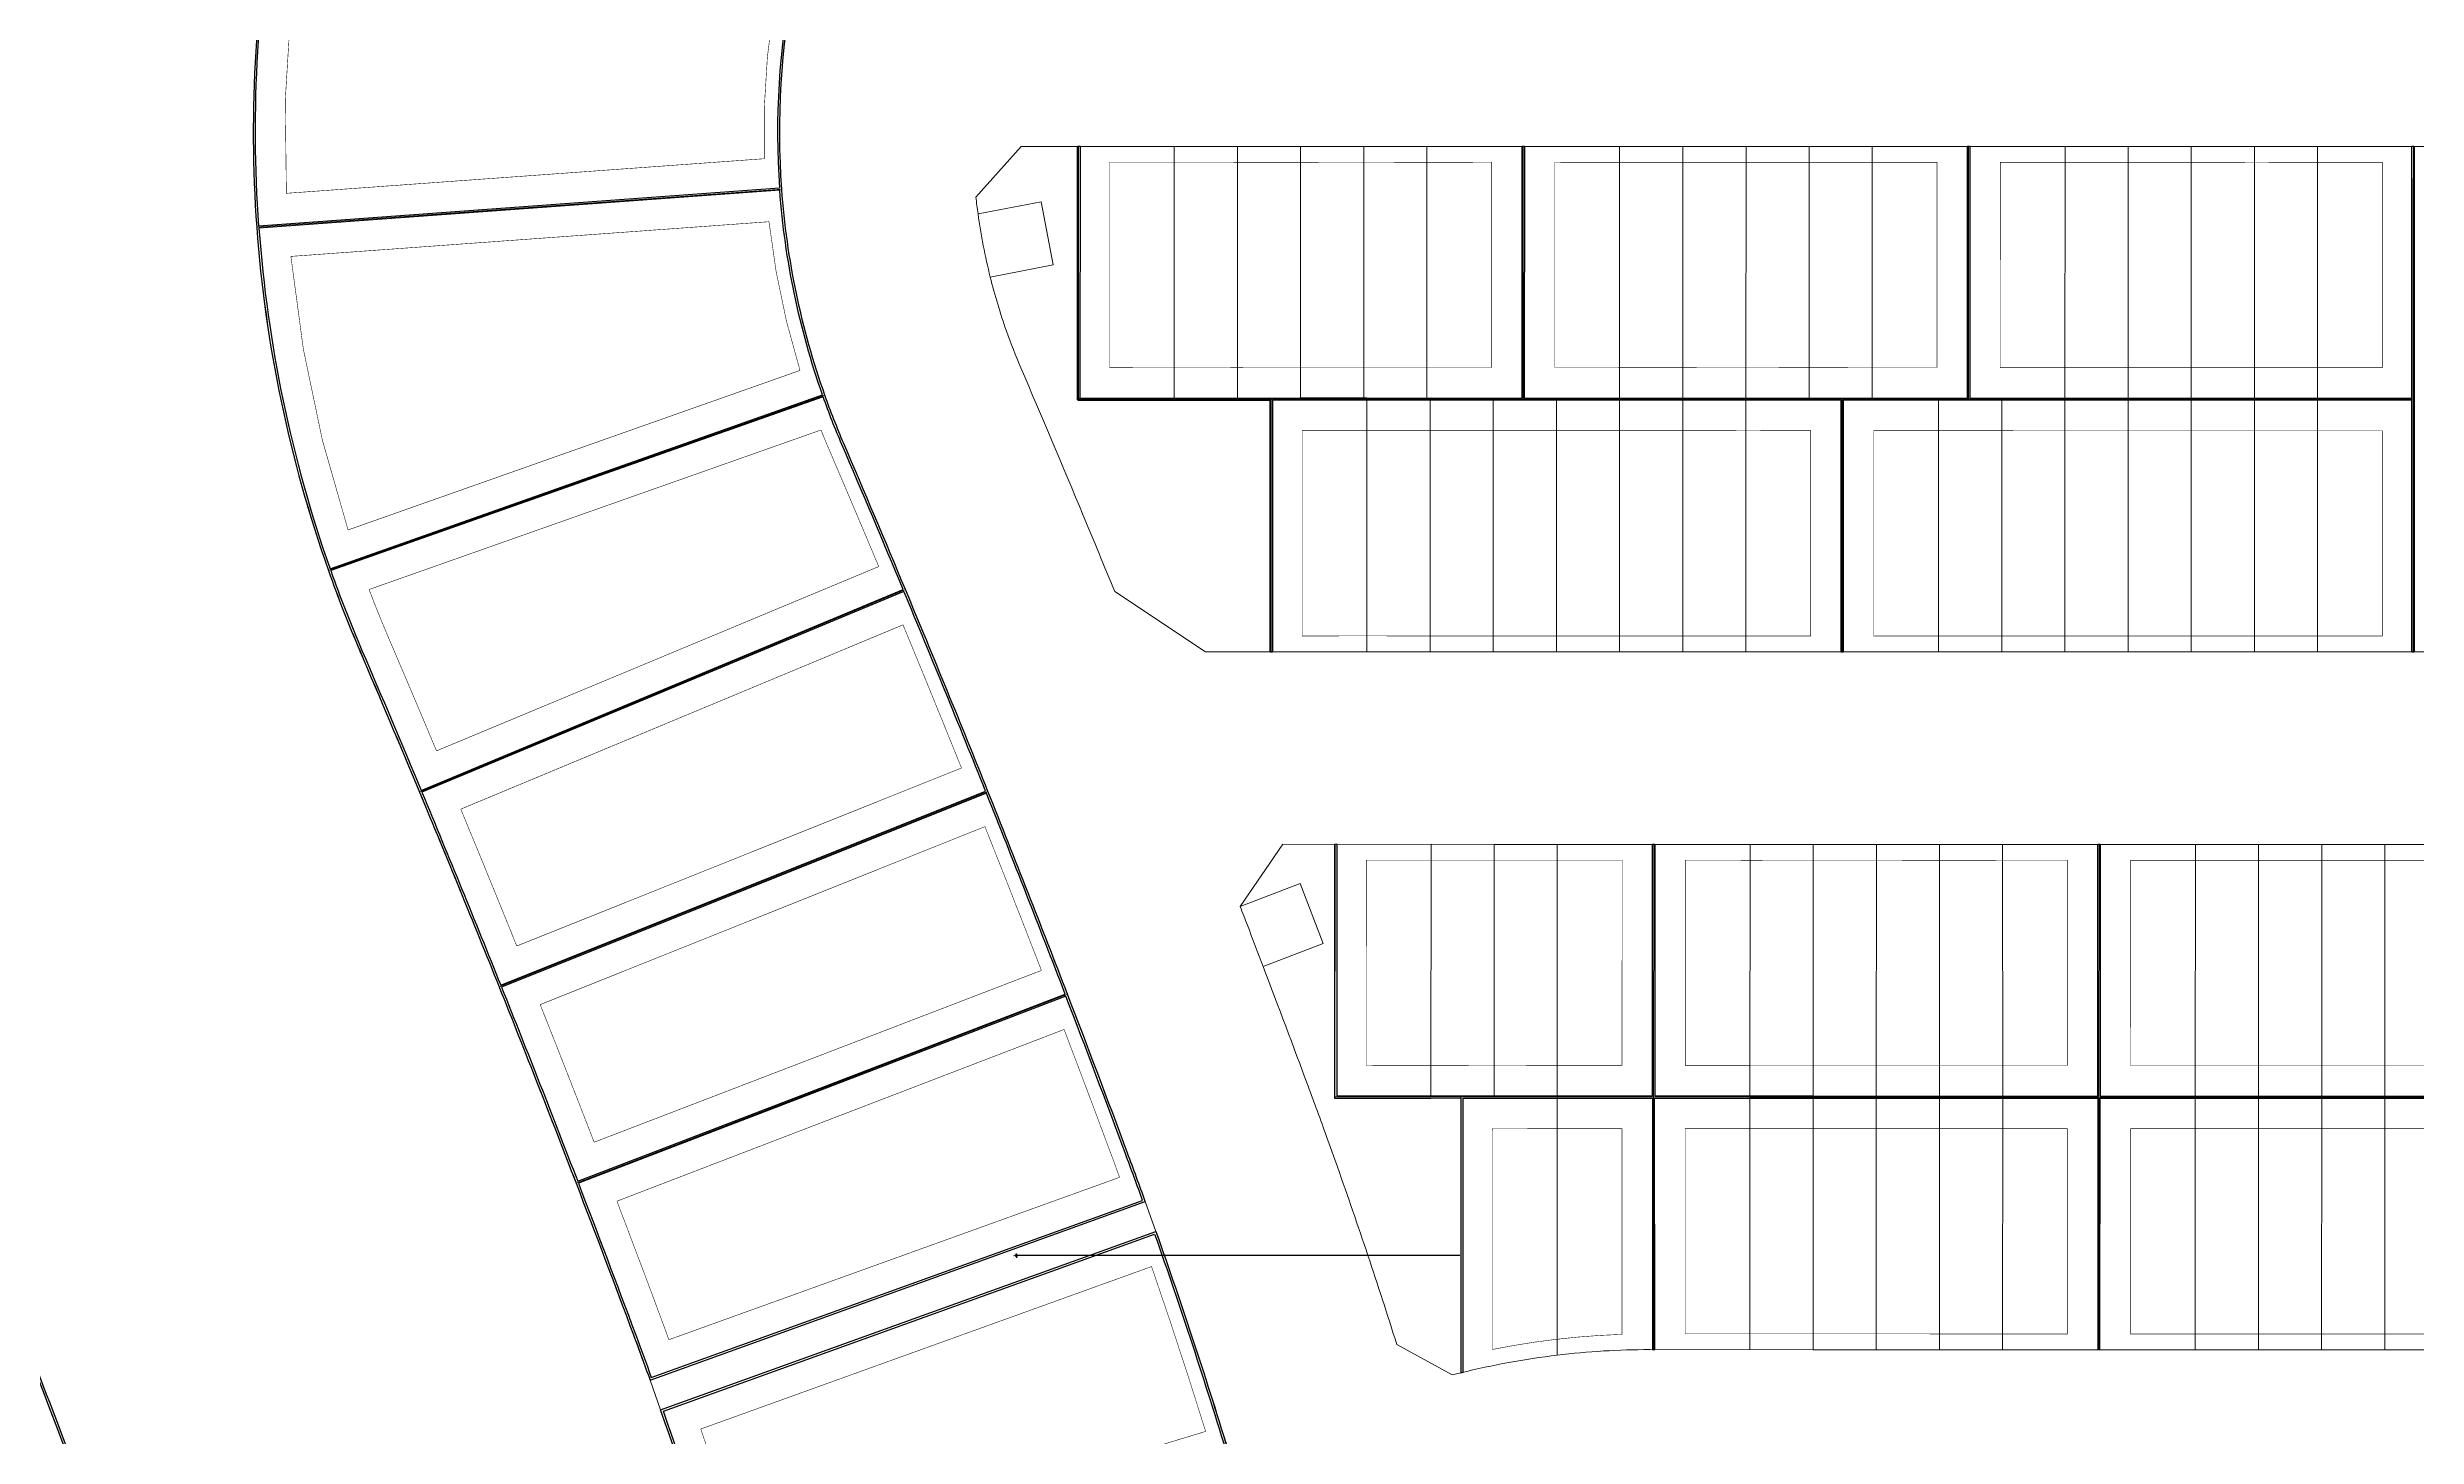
# Model space of a CAD drawing. Header units: centimetres. Extents: x -6122352 to 6876996, y -1694241 to 2592194.
# Drawn here: x -92802 to 132226, y -207021 to -75042 of the extents above; entities that cross this region are included whole.
import ezdxf

# ---------------------------------------------------------------- set-up
doc = ezdxf.new("R2010")
doc.units = ezdxf.units.CM
doc.header["$MEASUREMENT"] = 0
doc.header["$PDMODE"] = 66
doc.header["$PDSIZE"] = 100
doc.linetypes.add('CENTER', pattern=[2, 1.25, -0.25, 0.25, -0.25])
doc.linetypes.add('XR-AR-END-SETTING OUT PLAN$0$23261-XR-AR-SI-GF$0$HIDDEN', pattern=[0.375, 0.25, -0.125])
doc.layers.get('Defpoints').update_dxf_attribs({"color": 255, "linetype": 'CENTER'})
for name, color, linetype, lineweight, true_color in [('08-Compound Wall-2', 6, 'Continuous', 25, 0xff00ff), ('23585-XR-AR-DAMAC PLOT LIMITS$0$1-End units', 7, 'Continuous', 5, 0xf8991e), ('23585-XR-AR-DAMAC PLOT LIMITS$0$1-Open Space', 7, 'Continuous', 5, 0x90cf5a), ('23585-XR-AR-DAMAC PLOT LIMITS$0$1-Utility', 7, 'Continuous', 5, 0x8db1ff)]:
    doc.layers.add(name, color=color, linetype=linetype, lineweight=lineweight, true_color=true_color)
for name, color, linetype in [('23585-XR-AR-BOUNDARY WALLS AND SETBACKS$0$setback', 7, 'XR-AR-END-SETTING OUT PLAN$0$23261-XR-AR-SI-GF$0$HIDDEN'), ('@MI-REF LAYER', 7, 'Continuous'), ('@MI-TYPE-01', 30, 'Continuous'), ('@MI-TYPE-02', 6, 'Continuous')]:
    doc.layers.add(name, color=color, linetype=linetype)
for name, color, linetype, lineweight in [('23585-XR-AR-DAMAC PLOT LIMITS$0$1-Mid units', 41, 'Continuous', 5), ('23585-XR-AR-DAMAC PLOT LIMITS$0$1-V55', 171, 'Continuous', 5), ('23585-XR-AR-DAMAC PLOT LIMITS$0$1-V75', 142, 'Continuous', 5), ('A-ANNO-TEXT', 3, 'Continuous', 25)]:
    doc.layers.add(name, color=color, linetype=linetype, lineweight=lineweight)
doc.styles.add('Schueco-BEMSTIL', font='isocpeur.ttf', dxfattribs={"width": 0.9})
doc.dimstyles.new('MI- JWC-TXT-2.5 MM', dxfattribs={"dimscale": 1.5, "dimtxt": 2.5, "dimasz": 1, "dimexe": 2, "dimexo": 1, "dimgap": 1, "dimtad": 1, "dimdec": 0, "dimdsep": 46, "dimtxsty": 'Schueco-BEMSTIL', "dimblk": 'OPEN30', "dimcen": 0, "dimdle": 2, "dimclrd": 140, "dimclre": 8, "dimclrt": 40, "dimadec": 0, "dimazin": 2, "dimtfac": 1, "dimtdec": 0, "dimtix": 1, "dimtmove": 2, "dimatfit": 3, "dimldrblk": 'OPEN', "dimfxl": 2, "dimlwd": -1, "dimlwe": -1, "dimarcsym": 0})

# ---------------------------------------------------------------- blocks, each defined once
blk = doc.blocks.new('23585-XR-AR-BOUNDARY WALLS AND SETBACKS')
at = {"layer": '08-Compound Wall-2'}
for p, q in [((496607.78, 2768874.15), (496611.83, 2768878.57)), ((496607.93, 2768874.01), (496611.98, 2768878.44)), ((496603.72, 2768869.73), (496607.78, 2768874.15)), ((496603.87, 2768869.59), (496607.93, 2768874.01)), ((496571.88, 2768870.35), (496589.5, 2768854.21)), ((496599.67, 2768865.3), (496603.72, 2768869.73)), ((496599.82, 2768865.17), (496603.87, 2768869.59)), ((496595.62, 2768860.88), (496599.67, 2768865.3)), ((496595.77, 2768860.74), (496599.82, 2768865.17)), ((496589.5, 2768854.21), (496595.62, 2768860.88)), ((496589.65, 2768854.07), (496595.77, 2768860.74)), ((496607.27, 2768837.92), (496589.65, 2768854.07)), ((496554.83, 2768816.06), (496560.94, 2768822.74)), ((496560.94, 2768822.74), (496578.56, 2768806.59)), ((496550.77, 2768811.64), (496554.83, 2768816.06)), ((496548.78, 2768809.46), (496550.77, 2768811.64))]:
    blk.add_line(p, q, dxfattribs=at)
for points in [[(496514.63, 2768906), (496532.25, 2768889.86), (496534.31, 2768892.11), (496538.36, 2768896.53), (496542.41, 2768900.95), (496546.47, 2768905.38), (496550.52, 2768909.8), (496554.57, 2768914.22), (496560.62, 2768920.82), (496543, 2768936.97)], [(496560.83, 2768920.9), (496543.13, 2768937.11), (496543, 2768936.97)], [(496578.39, 2768904.54), (496560.77, 2768920.69), (496554.72, 2768914.09), (496550.67, 2768909.67), (496546.61, 2768905.24), (496542.56, 2768900.82), (496538.51, 2768896.39), (496534.45, 2768891.97), (496532.33, 2768889.65), (496530.4, 2768887.55), (496526.14, 2768882.9), (496524.29, 2768880.87)], [(496578.39, 2768904.54), (496578.52, 2768904.69), (496560.83, 2768920.9)], [(496486.05, 2768874.82), (496503.67, 2768858.67), (496505.73, 2768860.92), (496509.78, 2768865.34), (496513.84, 2768869.77), (496517.89, 2768874.19), (496521.94, 2768878.61), (496524.07, 2768880.94), (496526, 2768883.04), (496530.25, 2768887.68), (496532.11, 2768889.71), (496514.49, 2768905.86)], [(496514.63, 2768906), (496514.56, 2768905.93), (496514.49, 2768905.86)], [(496541.77, 2768864.58), (496524.15, 2768880.73), (496522.09, 2768878.48), (496518.04, 2768874.05), (496513.98, 2768869.63), (496509.93, 2768865.21), (496505.88, 2768860.78), (496503.75, 2768858.46), (496501.82, 2768856.36), (496497.77, 2768851.94), (496497.57, 2768851.71), (496493.72, 2768847.51), (496493.51, 2768847.29), (496489.46, 2768842.87), (496487.67, 2768840.91), (496505.29, 2768824.76)], [(496524.29, 2768880.87), (496541.91, 2768864.73)], [(496457.54, 2768843.7), (496475.16, 2768827.55), (496481.21, 2768834.15), (496485.26, 2768838.58), (496487.39, 2768840.9), (496489.31, 2768843), (496493.37, 2768847.43), (496493.57, 2768847.65), (496497.42, 2768851.85), (496497.62, 2768852.07), (496501.68, 2768856.49), (496503.53, 2768858.52), (496485.91, 2768874.67)], [(496486.05, 2768874.82), (496485.98, 2768874.74), (496485.91, 2768874.67)], [(496543.31, 2768839.16), (496560.93, 2768823.02), (496567.04, 2768829.69), (496571.09, 2768834.11), (496575.15, 2768838.54), (496579.2, 2768842.96), (496583.25, 2768847.39), (496589.37, 2768854.06), (496571.75, 2768870.2)], [(496571.88, 2768870.35), (496571.81, 2768870.28), (496571.75, 2768870.2)], [(496541.77, 2768864.58), (496541.84, 2768864.65), (496541.91, 2768864.73)], [(496578.7, 2768806.74), (496561.07, 2768822.88), (496567.19, 2768829.56), (496571.24, 2768833.98), (496575.3, 2768838.4), (496579.35, 2768842.83), (496583.4, 2768847.25), (496589.52, 2768853.92), (496607.14, 2768837.78)], [(496457.54, 2768843.7), (496457.4, 2768843.55), (496475.17, 2768827.27), (496481.35, 2768834.02), (496485.41, 2768838.44), (496487.53, 2768840.76), (496505.16, 2768824.62), (496505.29, 2768824.76)], [(496543.31, 2768839.16), (496543.24, 2768839.09), (496543.17, 2768839.02)], [(496548.63, 2768809.6), (496550.62, 2768811.77), (496554.68, 2768816.2), (496560.79, 2768822.87), (496543.17, 2768839.02)], [(496578.56, 2768806.59), (496578.63, 2768806.66), (496578.7, 2768806.74)]]:
    blk.add_lwpolyline(points, dxfattribs=at)
for points in [[(496387.24, 2768804.81, 0.066802), (496410.38, 2768780.85, 0.066801), (496439.02, 2768763.85, 0.016503), (496446.72, 2768760.87, -0.002554), (496460.4, 2768756, -0.003519), (496479.16, 2768749.08, -0.003519), (496497.83, 2768741.88, -0.002715), (496512.16, 2768736.16, -0.002537), (496516.38, 2768734.42), (496535.65, 2768780.56, 0.002457), (496531.11, 2768782.43, 0.002741), (496516.13, 2768788.42, 0.003518), (496496.82, 2768795.86, 0.003518), (496477.39, 2768803.03, 0.002558), (496463.21, 2768808.08, -0.016456), (496458.6, 2768809.86, -0.066833), (496441.4, 2768820.07, -0.066834), (496427.5, 2768834.45, -0.007156)], [(496522.62, 2768731.75), (496520.86, 2768732.51), (496520.82, 2768732.53), (496519.14, 2768733.25), (496538.42, 2768779.39, -0.011279), (496558.97, 2768770.11, -0.011113)], [(496488.72, 2768687.23, 0.002652), (496475.31, 2768692.56, 0.000757)]]:
    blk.add_lwpolyline(points, format="xyb", dxfattribs=at)
for points in [[(496441.2, 2768819.97), (496410.43, 2768781.07, -0.0664), (496387.46, 2768804.85), (496427.4, 2768834.25, 0.066167)], [(496458.43, 2768809.72, -0.066167), (496441.35, 2768819.85), (496410.58, 2768780.95, 0.066399), (496439.01, 2768764.07)], [(496477.23, 2768802.88, 0.002541), (496463.14, 2768807.89, -0.016124), (496458.61, 2768809.64), (496439.19, 2768764, 0.016303), (496446.79, 2768761.06, -0.002537), (496460.38, 2768756.23)], [(496496.65, 2768795.71, 0.003484), (496477.42, 2768802.81), (496460.56, 2768756.16, -0.003484), (496479.14, 2768749.3)], [(496515.97, 2768788.27, 0.003484), (496496.84, 2768795.64), (496479.33, 2768749.23, -0.003484), (496497.81, 2768742.11)], [(496535.39, 2768780.45, 0.002357), (496531.03, 2768782.24, 0.002724), (496516.15, 2768788.19), (496497.99, 2768742.03, -0.002698), (496512.23, 2768736.34, -0.002426), (496516.27, 2768734.68)], [(496558.8, 2768769.97), (496537.37, 2768725.24), (496535.76, 2768726), (496534.04, 2768726.81), (496532.56, 2768727.5), (496532.52, 2768727.52), (496530.87, 2768728.28), (496529.26, 2768729.01), (496529.21, 2768729.04), (496527.6, 2768729.76), (496527.55, 2768729.78), (496525.93, 2768730.51), (496524.26, 2768731.25), (496524.23, 2768731.26), (496522.7, 2768731.94), (496520.94, 2768732.7), (496520.89, 2768732.72), (496519.41, 2768733.36), (496538.52, 2768779.13, -0.011129)], [(496473.64, 2768650.4), (496488.46, 2768687.12, 0.002616), (496475.23, 2768692.37, 0.000738), (496471.49, 2768693.83), (496457.17, 2768656.91, -0.000738), (496460.81, 2768655.49, -0.002614)]]:
    blk.add_lwpolyline(points, format="xyb", close=True, dxfattribs=at)
at = {"layer": '23585-XR-AR-BOUNDARY WALLS AND SETBACKS$0$setback', "ltscale": 40, "const_width": 0.05}
for points in [[(496532.07, 2768893.95), (496532.17, 2768894.06), (496536.22, 2768898.49), (496540.28, 2768902.91), (496544.33, 2768907.34), (496548.38, 2768911.76), (496552.44, 2768916.18), (496556.59, 2768920.72), (496542.21, 2768933.89), (496538.06, 2768929.36), (496534.01, 2768924.93), (496529.95, 2768920.51), (496525.9, 2768916.09), (496521.84, 2768911.66), (496517.69, 2768907.13), (496532.07, 2768893.95)], [(496542.76, 2768867.88), (496546.92, 2768872.41), (496550.97, 2768876.84), (496555.02, 2768881.26), (496559.08, 2768885.69), (496563.13, 2768890.11), (496567.18, 2768894.53), (496571.24, 2768898.96), (496575.39, 2768903.49), (496561.01, 2768916.66), (496556.86, 2768912.13), (496552.81, 2768907.71), (496548.75, 2768903.28), (496544.7, 2768898.86), (496540.65, 2768894.43), (496536.59, 2768890.01), (496534.46, 2768887.69), (496532.54, 2768885.59), (496528.38, 2768881.05), (496542.76, 2768867.88)], [(496528.01, 2768889.53), (496513.64, 2768902.7), (496509.48, 2768898.17), (496505.43, 2768893.75), (496501.38, 2768889.32), (496497.32, 2768884.9), (496493.27, 2768880.47), (496489.11, 2768875.94), (496503.49, 2768862.77), (496507.65, 2768867.3), (496511.7, 2768871.72), (496515.75, 2768876.15), (496519.81, 2768880.57), (496521.93, 2768882.89), (496523.86, 2768885), (496528.01, 2768889.53)], [(496589.32, 2768858.3), (496574.95, 2768871.48), (496579.1, 2768876.01), (496583.16, 2768880.43), (496587.21, 2768884.86), (496591.26, 2768889.28), (496595.32, 2768893.71), (496599.47, 2768898.24), (496613.85, 2768885.07), (496609.69, 2768880.53), (496605.64, 2768876.11), (496601.59, 2768871.69), (496597.53, 2768867.26), (496593.48, 2768862.84), (496589.32, 2768858.3)], [(496524.33, 2768876.63), (496524.23, 2768876.52), (496520.18, 2768872.09), (496516.12, 2768867.67), (496512.07, 2768863.25), (496508.02, 2768858.82), (496505.89, 2768856.5), (496503.96, 2768854.4), (496499.91, 2768849.98), (496499.71, 2768849.76), (496495.86, 2768845.55), (496495.65, 2768845.33), (496491.7, 2768841.02), (496506.08, 2768827.84), (496510.23, 2768832.38), (496514.29, 2768836.8), (496518.34, 2768841.23), (496522.39, 2768845.65), (496526.45, 2768850.07), (496530.5, 2768854.5), (496534.55, 2768858.92), (496538.71, 2768863.46), (496524.33, 2768876.63)], [(496485.06, 2768871.52), (496480.91, 2768866.98), (496476.85, 2768862.56), (496472.8, 2768858.13), (496468.75, 2768853.71), (496464.69, 2768849.29), (496460.53, 2768844.75), (496474.91, 2768831.58), (496479.07, 2768836.11), (496483.12, 2768840.54), (496485.25, 2768842.86), (496487.18, 2768844.96), (496491.23, 2768849.38), (496491.43, 2768849.61), (496495.28, 2768853.81), (496495.48, 2768854.03), (496499.44, 2768858.34), (496485.06, 2768871.52)], [(496585.27, 2768853.88), (496570.89, 2768867.05), (496566.74, 2768862.52), (496562.69, 2768858.09), (496558.63, 2768853.67), (496554.58, 2768849.25), (496550.53, 2768844.82), (496546.37, 2768840.29), (496560.75, 2768827.12), (496564.9, 2768831.65), (496568.96, 2768836.07), (496573.01, 2768840.5), (496577.06, 2768844.92), (496581.12, 2768849.34), (496585.27, 2768853.88)]]:
    blk.add_lwpolyline(points, dxfattribs=at)
for points in [[(496593.75, 2768854.25), (496597.9, 2768858.78), (496601.96, 2768863.21), (496606.01, 2768867.63), (496610.06, 2768872.06), (496614.12, 2768876.48), (496618.27, 2768881.01), (496632.65, 2768867.84), (496628.49, 2768863.31), (496624.44, 2768858.88), (496620.39, 2768854.46), (496616.33, 2768850.03), (496612.28, 2768845.61), (496608.13, 2768841.08)], [(496579.55, 2768809.89), (496565.17, 2768823.06), (496569.33, 2768827.6), (496573.38, 2768832.02), (496577.43, 2768836.44), (496581.49, 2768840.87), (496585.54, 2768845.29), (496589.69, 2768849.83), (496604.07, 2768836.65), (496599.92, 2768832.12), (496595.86, 2768827.69), (496591.81, 2768823.27), (496587.76, 2768818.85), (496583.7, 2768814.42)], [(496542.32, 2768835.87), (496538.16, 2768831.33), (496534.11, 2768826.91), (496530.06, 2768822.48), (496525.9, 2768817.95), (496540.28, 2768804.77), (496544.43, 2768809.31), (496546.36, 2768811.41), (496548.49, 2768813.73), (496552.54, 2768818.16), (496556.69, 2768822.69)]]:
    blk.add_lwpolyline(points, close=True, dxfattribs=at)
for points in [[(496409.91, 2768785.1), (496438.15, 2768820.8, -0.047194), (496428.12, 2768831.18), (496391.46, 2768804.19, 0.054478)], [(496437.45, 2768767.82), (496455.27, 2768809.71, -0.047194), (496442.86, 2768817.08), (496414.62, 2768781.37, 0.05448)], [(496575.53, 2768805.43, 0.020985), (496571.61, 2768800.44, 0.020001), (496568.28, 2768795.39), (496552.81, 2768809.57), (496552.91, 2768809.68), (496556.96, 2768814.1), (496561.12, 2768818.64)], [(496458.6, 2768759.84), (496474.06, 2768802.64, 0.002049), (496462.71, 2768806.66, -0.006655), (496460.79, 2768807.36), (496442.97, 2768765.47, 0.010364), (496447.71, 2768763.7, -0.002028)], [(496477.42, 2768752.94), (496493.48, 2768795.51, 0.002498), (496479.7, 2768800.6), (496464.24, 2768757.8, -0.002466)], [(496496.13, 2768745.77), (496512.79, 2768788.12, 0.002498), (496499.09, 2768793.39), (496483.03, 2768750.82, -0.002466)], [(496501.72, 2768743.58, -0.002189), (496513.29, 2768738.94, -0.000881), (496514.76, 2768738.33), (496532.3, 2768780.32, 0.000953), (496530.54, 2768781.04, 0.002231), (496518.38, 2768785.92)], [(496535.95, 2768729), (496555.62, 2768770.04, 0.008266), (496540.6, 2768776.83), (496523.06, 2768734.83), (496523.82, 2768734.5), (496525.36, 2768733.83), (496525.39, 2768733.81), (496527.06, 2768733.07), (496528.71, 2768732.34), (496528.76, 2768732.31), (496530.36, 2768731.59), (496530.42, 2768731.56), (496532.04, 2768730.82), (496533.7, 2768730.06), (496533.75, 2768730.03), (496535.23, 2768729.35)]]:
    blk.add_lwpolyline(points, format="xyb", close=True, dxfattribs=at)
at = {"layer": '@MI-TYPE-01'}
blk.add_line((496567.99, 2768791.86), (496548.78, 2768809.46), dxfattribs=at)
for points in [[(496522.9, 2768816.9), (496522.77, 2768816.75)], [(496522.9, 2768816.9), (496540.52, 2768800.75), (496546.57, 2768807.35), (496548.63, 2768809.6)]]:
    blk.add_lwpolyline(points, dxfattribs=at)
blk.add_lwpolyline([(496522.77, 2768816.75), (496540.54, 2768800.47), (496546.72, 2768807.21), (496548.64, 2768809.32), (496567.89, 2768791.68, -0.000695), (496567.99, 2768791.86)], format="xyb", dxfattribs=at)
blk = doc.blocks.new('A$C9d9485f6')
at = {"layer": 'A-ANNO-TEXT', "rotation": 312.4881850805905}
blk.add_blockref('23585-XR-AR-BOUNDARY WALLS AND SETBACKS', (-2377088.53, -1504219.25), dxfattribs=at)
blk = doc.blocks.new('23585-XR-AR-DAMAC PLOT LIMITS')
at = {"layer": '23585-XR-AR-DAMAC PLOT LIMITS$0$1-End units', "color": 251, "true_color": 0x636466}
for points in [[(496560.83, 2768920.9), (496554.65, 2768914.16), (496536.95, 2768930.37), (496543.13, 2768937.11)], [(496578.52, 2768904.69), (496572.34, 2768897.94), (496554.65, 2768914.16), (496560.83, 2768920.9)], [(496532.25, 2768889.72), (496514.56, 2768905.93), (496520.74, 2768912.68), (496538.43, 2768896.46), (496534.38, 2768892.04)], [(496526.07, 2768882.97), (496508.38, 2768899.18), (496514.56, 2768905.93), (496532.25, 2768889.72), (496530.33, 2768887.61)], [(496524.15, 2768880.87), (496526.07, 2768882.97), (496530.33, 2768887.61), (496548.02, 2768871.4), (496541.84, 2768864.65)], [(496503.68, 2768858.53), (496485.98, 2768874.74), (496492.16, 2768881.49), (496509.86, 2768865.27), (496505.8, 2768860.85)], [(496517.96, 2768874.12), (496522.02, 2768878.55), (496524.15, 2768880.87), (496541.84, 2768864.65), (496535.66, 2768857.91)], [(496589.51, 2768854.06), (496571.81, 2768870.28), (496578, 2768877.02), (496595.69, 2768860.81)], [(496497.49, 2768851.78), (496479.8, 2768868), (496485.98, 2768874.74), (496503.68, 2768858.53), (496501.75, 2768856.43), (496497.7, 2768852)], [(496583.33, 2768847.32), (496565.63, 2768863.53), (496571.81, 2768870.28), (496589.51, 2768854.06)], [(496589.51, 2768854.06), (496595.69, 2768860.81), (496613.39, 2768844.6), (496607.2, 2768837.85)], [(496583.33, 2768847.32), (496589.51, 2768854.06), (496607.2, 2768837.85), (496601.02, 2768831.1)], [(496481.28, 2768834.09), (496475.1, 2768827.34), (496457.4, 2768843.55), (496463.59, 2768850.3)], [(496511.34, 2768831.37), (496505.16, 2768824.62), (496487.46, 2768840.83), (496489.39, 2768842.93), (496493.44, 2768847.36), (496493.64, 2768847.58)], [(496560.93, 2768822.88), (496543.24, 2768839.09), (496549.42, 2768845.84), (496567.11, 2768829.62)], [(496560.93, 2768822.88), (496554.75, 2768816.13), (496537.06, 2768832.34), (496543.24, 2768839.09)], [(496584.81, 2768813.41), (496578.63, 2768806.66), (496560.93, 2768822.88), (496567.11, 2768829.62)], [(496546.64, 2768807.28), (496540.46, 2768800.53), (496522.77, 2768816.75), (496528.95, 2768823.5)]]:
    blk.add_lwpolyline(points, close=True, dxfattribs=at)
for points in [[(496578.63, 2768806.66), (496578.38, 2768806.4, 0.029706), (496572.83, 2768799.56), (496554.75, 2768816.13), (496560.93, 2768822.88)], [(496572.83, 2768799.56, 0.031399), (496567.89, 2768791.68), (496548.57, 2768809.38), (496550.7, 2768811.71), (496554.75, 2768816.13)]]:
    blk.add_lwpolyline(points, format="xyb", close=True, dxfattribs=at)
at = {"layer": '23585-XR-AR-DAMAC PLOT LIMITS$0$1-Mid units', "color": 251, "true_color": 0x636466}
for points in [[(496550.59, 2768909.73), (496532.9, 2768925.95), (496536.95, 2768930.37), (496554.65, 2768914.16)], [(496546.54, 2768905.31), (496528.85, 2768921.52), (496532.9, 2768925.95), (496550.59, 2768909.73)], [(496542.49, 2768900.89), (496524.79, 2768917.1), (496528.85, 2768921.52), (496546.54, 2768905.31)], [(496538.43, 2768896.46), (496520.74, 2768912.68), (496524.79, 2768917.1), (496542.49, 2768900.89)], [(496550.59, 2768909.73), (496554.65, 2768914.16), (496572.34, 2768897.94), (496568.29, 2768893.52)], [(496546.54, 2768905.31), (496550.59, 2768909.73), (496568.29, 2768893.52), (496564.24, 2768889.1)], [(496542.49, 2768900.89), (496546.54, 2768905.31), (496564.24, 2768889.1), (496560.18, 2768884.67)], [(496538.43, 2768896.46), (496542.49, 2768900.89), (496560.18, 2768884.67), (496556.13, 2768880.25)], [(496522.02, 2768878.55), (496504.32, 2768894.76), (496508.38, 2768899.18), (496526.07, 2768882.97), (496524.15, 2768880.87)], [(496534.38, 2768892.04), (496538.43, 2768896.46), (496556.13, 2768880.25), (496552.08, 2768875.82)], [(496517.96, 2768874.12), (496500.27, 2768890.34), (496504.32, 2768894.76), (496522.02, 2768878.55)], [(496607.85, 2768874.08), (496590.16, 2768890.3), (496594.21, 2768894.72), (496611.9, 2768878.51)], [(496530.33, 2768887.61), (496532.25, 2768889.72), (496534.38, 2768892.04), (496552.08, 2768875.82), (496548.02, 2768871.4)], [(496513.91, 2768869.7), (496496.22, 2768885.91), (496500.27, 2768890.34), (496517.96, 2768874.12)], [(496603.8, 2768869.66), (496586.1, 2768885.87), (496590.16, 2768890.3), (496607.85, 2768874.08)], [(496509.86, 2768865.27), (496492.16, 2768881.49), (496496.22, 2768885.91), (496513.91, 2768869.7)], [(496599.74, 2768865.23), (496582.05, 2768881.45), (496586.1, 2768885.87), (496603.8, 2768869.66)], [(496595.69, 2768860.81), (496578, 2768877.02), (496582.05, 2768881.45), (496599.74, 2768865.23)], [(496607.85, 2768874.08), (496611.9, 2768878.51), (496629.6, 2768862.29), (496625.55, 2768857.87)], [(496513.91, 2768869.7), (496517.96, 2768874.12), (496535.66, 2768857.91), (496531.61, 2768853.48)], [(496603.8, 2768869.66), (496607.85, 2768874.08), (496625.55, 2768857.87), (496621.49, 2768853.44)], [(496509.86, 2768865.27), (496513.91, 2768869.7), (496531.61, 2768853.48), (496527.55, 2768849.06)], [(496599.74, 2768865.23), (496603.8, 2768869.66), (496621.49, 2768853.44), (496617.44, 2768849.02)], [(496493.44, 2768847.36), (496475.75, 2768863.57), (496479.8, 2768868), (496497.49, 2768851.78), (496493.64, 2768847.58)], [(496505.8, 2768860.85), (496509.86, 2768865.27), (496527.55, 2768849.06), (496523.5, 2768844.64)], [(496595.69, 2768860.81), (496599.74, 2768865.23), (496617.44, 2768849.02), (496613.39, 2768844.6)], [(496489.39, 2768842.93), (496471.69, 2768859.15), (496475.75, 2768863.57), (496493.44, 2768847.36)], [(496579.27, 2768842.89), (496561.58, 2768859.11), (496565.63, 2768863.53), (496583.33, 2768847.32)], [(496501.75, 2768856.43), (496503.68, 2768858.53), (496505.8, 2768860.85), (496523.5, 2768844.64), (496519.45, 2768840.21)], [(496489.39, 2768842.93), (496487.46, 2768840.83), (496485.33, 2768838.51), (496467.64, 2768854.72), (496471.69, 2768859.15)], [(496575.22, 2768838.47), (496557.53, 2768854.68), (496561.58, 2768859.11), (496579.27, 2768842.89)], [(496497.7, 2768852), (496501.75, 2768856.43), (496519.45, 2768840.21), (496515.39, 2768835.79)], [(496485.33, 2768838.51), (496481.28, 2768834.09), (496463.59, 2768850.3), (496467.64, 2768854.72)], [(496571.17, 2768834.05), (496553.47, 2768850.26), (496557.53, 2768854.68), (496575.22, 2768838.47)], [(496493.64, 2768847.58), (496497.49, 2768851.78), (496497.7, 2768852), (496515.39, 2768835.79), (496511.34, 2768831.37)], [(496567.11, 2768829.62), (496549.42, 2768845.84), (496553.47, 2768850.26), (496571.17, 2768834.05)], [(496579.27, 2768842.89), (496583.33, 2768847.32), (496601.02, 2768831.1), (496596.97, 2768826.68)], [(496575.22, 2768838.47), (496579.27, 2768842.89), (496596.97, 2768826.68), (496592.92, 2768822.26)], [(496571.17, 2768834.05), (496575.22, 2768838.47), (496592.92, 2768822.26), (496588.86, 2768817.83)], [(496567.11, 2768829.62), (496571.17, 2768834.05), (496588.86, 2768817.83), (496584.81, 2768813.41)], [(496554.75, 2768816.13), (496550.7, 2768811.71), (496533, 2768827.92), (496537.06, 2768832.34)], [(496550.7, 2768811.71), (496548.57, 2768809.38), (496546.64, 2768807.28), (496528.95, 2768823.5), (496533, 2768827.92)]]:
    blk.add_lwpolyline(points, close=True, dxfattribs=at)
at = {"layer": '23585-XR-AR-DAMAC PLOT LIMITS$0$1-Open Space', "color": 251, "true_color": 0x636466}
for points in [[(496562.85, 2768923.11), (496580.55, 2768906.9), (496578.52, 2768904.69), (496560.83, 2768920.9), (496543.13, 2768937.11), (496545.16, 2768939.33)], [(496538.42, 2768779.39), (496519.14, 2768733.25), (496516.38, 2768734.42), (496535.65, 2768780.56)]]:
    blk.add_lwpolyline(points, close=True, dxfattribs=at)
for points in [[(496481.28, 2768834.09), (496485.33, 2768838.51), (496487.46, 2768840.83), (496505.16, 2768824.62), (496500.98, 2768820.06), (496490.94, 2768817.57, 0.00131), (496483.61, 2768820.24, 0.002559), (496469.25, 2768825.35, -0.016443), (496465.76, 2768826.7, -0.023581), (496460.93, 2768829.03), (496464.12, 2768834.22), (496458.92, 2768837.41), (496455.73, 2768832.22, -0.007148), (496454.41, 2768833.16), (496453.77, 2768839.59), (496457.4, 2768843.55), (496475.1, 2768827.34)], [(496546.64, 2768807.28), (496548.57, 2768809.38), (496567.89, 2768791.68), (496567.47, 2768790.92), (496561.8, 2768789.01, 0.008585), (496545.54, 2768796.25), (496542.73, 2768797.43, 0.002468), (496538, 2768799.38, 0.002036), (496526.74, 2768803.9), (496528.98, 2768809.57), (496523.31, 2768811.81), (496521.07, 2768806.14), (496521.06, 2768806.14), (496519.44, 2768813.12), (496522.77, 2768816.75), (496540.46, 2768800.53)]]:
    blk.add_lwpolyline(points, format="xyb", close=True, dxfattribs=at)
for points in [[(496488.72, 2768687.23, 0.002652), (496475.31, 2768692.56, 0.000757)], [(496318.17, 2768812.07, -0.118311), (496334.68, 2768823.35, -0.09893), (496351.24, 2768826.14, -0.019137), (496354.51, 2768825.91, -0.067539), (496365.7, 2768823.15, -0.05037), (496373.35, 2768819.2, -0.096857), (496385.14, 2768807.74), (496385.15, 2768807.73, 0.007158), (496387.24, 2768804.81, 0.066802), (496410.38, 2768780.85, 0.066801), (496439.02, 2768763.85, 0.01648), (496446.71, 2768760.87), (496446.73, 2768760.86, -0.002552), (496460.4, 2768756, -0.003519), (496479.16, 2768749.08, -0.003519), (496497.83, 2768741.88, -0.002732), (496512.25, 2768736.12, -0.002484), (496516.38, 2768734.42), (496519.14, 2768733.25), (496520.82, 2768732.53), (496520.86, 2768732.51), (496522.48, 2768731.81)]]:
    blk.add_lwpolyline(points, format="xyb", dxfattribs=at)
at = {"layer": '23585-XR-AR-DAMAC PLOT LIMITS$0$1-Utility', "color": 251, "true_color": 0x636466}
for points in [[(496464.12, 2768834.22), (496460.93, 2768829.03, -0.026847), (496455.73, 2768832.22), (496458.92, 2768837.41)], [(496528.98, 2768809.57), (496526.74, 2768803.9, 0.000705), (496522.83, 2768805.45, 0.000319), (496521.07, 2768806.14), (496523.31, 2768811.81)]]:
    blk.add_lwpolyline(points, format="xyb", close=True, dxfattribs=at)
at = {"layer": '23585-XR-AR-DAMAC PLOT LIMITS$0$1-V55', "color": 251, "true_color": 0x636466}
blk.add_lwpolyline([(496488.72, 2768687.23), (496473.75, 2768650.14, 0.002652), (496460.73, 2768655.31, 0.000757), (496457.01, 2768656.76), (496471.47, 2768694.05, -0.000757), (496475.31, 2768692.56, -0.002652)], format="xyb", close=True, dxfattribs=at)
at = {"layer": '23585-XR-AR-DAMAC PLOT LIMITS$0$1-V75', "color": 251, "true_color": 0x636466}
for points in [[(496441.4, 2768820.07), (496410.38, 2768780.85, -0.066802), (496387.24, 2768804.81), (496427.5, 2768834.45, 0.066834)], [(496458.6, 2768809.86), (496439.02, 2768763.85, -0.066801), (496410.38, 2768780.85), (496441.4, 2768820.07, 0.066833)], [(496477.39, 2768803.03), (496460.4, 2768756, 0.002552), (496446.73, 2768760.86), (496446.71, 2768760.87, -0.01648), (496439.02, 2768763.85), (496458.6, 2768809.86, 0.016456), (496463.21, 2768808.08, -0.002558)], [(496496.82, 2768795.86), (496479.16, 2768749.08, 0.003519), (496460.4, 2768756), (496477.39, 2768803.03, -0.003518)], [(496516.13, 2768788.42), (496497.83, 2768741.88, 0.003519), (496479.16, 2768749.08), (496496.82, 2768795.86, -0.003518)], [(496535.65, 2768780.56), (496516.38, 2768734.42, 0.002484), (496512.25, 2768736.12, 0.002732), (496497.83, 2768741.88), (496516.13, 2768788.42, -0.002741), (496531.11, 2768782.43, -0.002457)], [(496558.97, 2768770.11), (496537.37, 2768725.01), (496535.74, 2768725.79), (496535.68, 2768725.82), (496534.12, 2768726.55), (496533.98, 2768726.62), (496533.9, 2768726.65), (496532.35, 2768727.37), (496530.83, 2768728.07), (496530.78, 2768728.1), (496529.2, 2768728.82), (496527.44, 2768729.61), (496525.85, 2768730.33), (496525.81, 2768730.34), (496524.2, 2768731.06), (496522.64, 2768731.74), (496522.59, 2768731.77), (496522.48, 2768731.81), (496520.86, 2768732.51), (496520.82, 2768732.53), (496519.14, 2768733.25), (496538.42, 2768779.39, -0.011279)]]:
    blk.add_lwpolyline(points, format="xyb", close=True, dxfattribs=at)
blk = doc.blocks.new('A$Cf093b529')
at = {"layer": 'A-ANNO-TEXT'}
blk.add_blockref('23585-XR-AR-DAMAC PLOT LIMITS', (-495391.99, -2768603.44), dxfattribs=at)
blk = doc.blocks.new('_Open30')
at = {"color": 0, "linetype": 'ByBlock', "lineweight": -2}
for p, q in [((-1, 0.3), (0, 0)), ((0, 0), (-1, -0.3)), ((0, 0), (-1, 0))]:
    blk.add_line(p, q, dxfattribs=at)
blk = doc.blocks.new('*D643')
at = {"layer": '@MI-TYPE-02', "color": 8, "transparency": 16777216}
for p, q in [((41351, -189827), (-950, -189827)), ((-138, -189829), (-950, -189829))]:
    blk.add_line(p, q, dxfattribs=at)
at = {"layer": '@MI-TYPE-02', "color": 140, "transparency": 16777216}
for p, q in [((-750, -189727), (-750, -189627)), ((-750, -189829), (-750, -189827)), ((-750, -189929), (-750, -190029))]:
    blk.add_line(p, q, dxfattribs=at)
at = {"layer": 'Defpoints', "color": 0, "transparency": 16777216}
for p in [(-750, -189827), (-38, -189829), (41451, -189827)]:
    blk.add_point(p, dxfattribs=at)
at = {"layer": '@MI-TYPE-02', "color": 140, "transparency": 16777216, "xscale": 100, "yscale": 100, "zscale": 100}
for p, rotation in [((-750, -189827), 270), ((-750, -189829), 90)]:
    blk.add_blockref('_Open30', p, dxfattribs=dict(at, rotation=rotation))
at = {"layer": '@MI-TYPE-02', "color": 40, "transparency": 16777216, "insert": (-975, -189828), "char_height": 250, "attachment_point": 5, "rotation": 90, "style": 'Schueco-BEMSTIL'}
blk.add_mtext('2', dxfattribs=at)
blk = doc.blocks.new('_Open')
at = {"color": 0, "linetype": 'ByBlock', "lineweight": -2}
for p, q in [((-1, 0), (0, 0)), ((-1, 0), (0, 0)), ((0, 0), (-1, 0))]:
    blk.add_line(p, q, dxfattribs=at)

msp = doc.modelspace()

# ---------------------------------------------------------------- linework, layer by layer
at = {"layer": '@MI-REF LAYER', "color": 30, "const_width": 210.14043}
for points in [[(5072.86411, -84449.52514), (5069.25824, -108449.67934), (23369.84193, -108453.36501), (23363.98772, -132452.95063)], [(131972.79512, -84472.50281), (131962.29294, -132471.4771)]]:
    msp.add_lwpolyline(points, dxfattribs=at)

# ---------------------------------------------------------------- block references
at = {"layer": '@MI-REF LAYER', "xscale": 1000, "yscale": 1000, "zscale": 1000}
msp.add_blockref('A$C9d9485f6', (-23958.95046, 48155.57226), dxfattribs=at)
at = {"layer": '@MI-REF LAYER', "xscale": 1000, "yscale": 1000, "zscale": 1000, "rotation": 312.4882903633292}
msp.add_blockref('A$Cf093b529', (-891608.73293, 539022.72011), dxfattribs=at)

# ---------------------------------------------------------------- dimensions: what is measured, and where the dimension line sits
at = {"layer": '@MI-TYPE-02', "color": 94}
dim = msp.add_linear_dim(base=(-749.84895, -189827.21708), p1=(-37.85808, -189828.94151), p2=(41451.16237, -189827.21708), angle=90, dimstyle='MI- JWC-TXT-2.5 MM', dxfattribs=at)
dim.commit()
dim.dimension.update_dxf_attribs({"geometry": '*D643', "text_midpoint": (-974.84895, -189828.07929)})

doc.saveas('drawing.dxf')
